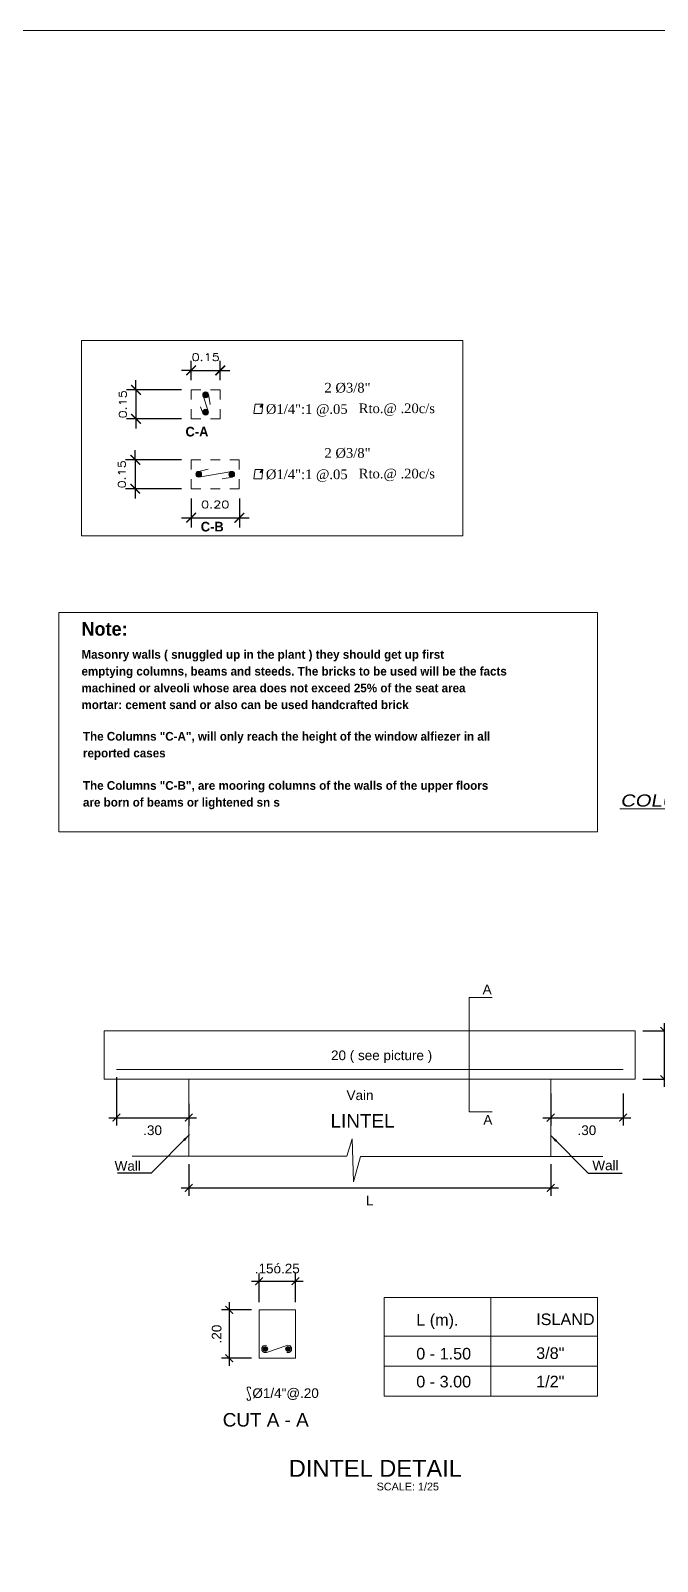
# Model space of a CAD drawing. Header units: millimetres. Extents: x -59 to 123, y 54 to 155.
# Drawn here: x 106.01 to 112.51, y 108.53 to 124.39 of the extents above; entities that cross this region are included whole.
import ezdxf
from ezdxf.enums import TextEntityAlignment as Align

# ---------------------------------------------------------------- set-up
doc = ezdxf.new("R2010")
doc.units = ezdxf.units.MM
doc.linetypes.add('CONTINUA', pattern=[0])
doc.linetypes.add('RAYITAS', pattern=[0.375, 0.25, -0.125])
doc.layers.get('0').update_dxf_attribs({"lineweight": 9})
doc.layers.get('Defpoints').update_dxf_attribs({"lineweight": 0})
for name, color, linetype, lineweight in [('.pluma1', 7, 'Continuous', 9), ('ACERO', 150, 'CONTINUA', 40), ('COTAS', 8, 'Continuous', 5), ('DET-CORTE', 86, 'Continuous', 50), ('TEXTOS', 3, 'Continuous', 0), ('textura', 253, 'Continuous', 0)]:
    doc.layers.add(name, color=color, linetype=linetype, lineweight=lineweight)
doc.layers.add('PLUMA 2', color=2, linetype='Continuous')
doc.layers.add('TEXTO', color=2, linetype='Continuous')
doc.styles.add('ARIAL', font='arial.ttf')
doc.styles.add('LUIS', font='arial.ttf')
doc.styles.add('R80-50', font='ROMANS.shx', dxfattribs={"width": 1.3, "height": 0.075})
doc.styles.get("Standard").update_dxf_attribs({"font": 'arial.ttf'})
doc.styles.add('style1', font='arial.ttf', dxfattribs={"height": 0.1})
doc.styles.add('TEXTO', font='times.ttf')
doc.dimstyles.new('1-50', dxfattribs={"dimtxt": 0.1, "dimasz": 0.1, "dimexe": 0.1, "dimexo": 0.1, "dimgap": 0.1, "dimtad": 1, "dimzin": 1, "dimdsep": 46, "dimtxsty": 'R80-50', "dimblk": 'ARCHTICK', "dimcen": 0.09, "dimdle": 0.1, "dimclrt": 94, "dimaunit": 1, "dimadec": 4, "dimazin": 0, "dimtfac": 1, "dimtix": 1, "dimtmove": 0, "dimatfit": 3, "dimldrblk": 'ARCHTICK', "dimfxl": 1, "dimtolj": 1, "dimtzin": 0, "dimarcsym": 0})
doc.dimstyles.new('luis1', dxfattribs={"dimtxt": 0.1, "dimasz": 0.08, "dimexe": 0.08, "dimexo": 0.08, "dimgap": 0.08, "dimtad": 2, "dimzin": 4, "dimdsep": 46, "dimtxsty": 'style1', "dimblk": 'ARCHTICK', "dimcen": 2, "dimdle": 0.08, "dimclrd": 256, "dimclre": 256, "dimclrt": 256, "dimadec": 0, "dimazin": 1, "dimtfac": 1, "dimtix": 1, "dimtmove": 0, "dimatfit": 3, "dimfxl": 1, "dimtolj": 1, "dimarcsym": 0})

# ---------------------------------------------------------------- blocks, each defined once
blk = doc.blocks.new('_ArchTick')
at = {"color": 0, "linetype": 'ByBlock', "const_width": 0.15}
blk.add_lwpolyline([(-0.5, -0.5), (0.5, 0.5)], dxfattribs=at)
blk = doc.blocks.new('*D901')
at = {"layer": 'COTAS', "lineweight": -2, "transparency": 16777216}
for p, q in [((108.073, 111.215), (108.073, 110.555)), ((108.302, 111.135), (107.993, 111.135)), ((108.302, 110.635), (107.993, 110.635))]:
    blk.add_line(p, q, dxfattribs=at)
at = {"layer": 'Defpoints', "color": 0, "transparency": 16777216}
for p in [(108.382, 111.135), (108.073, 110.635), (108.382, 110.635)]:
    blk.add_point(p, dxfattribs=at)
at = {"layer": 'COTAS', "lineweight": -2, "transparency": 16777216, "xscale": 0.08, "yscale": 0.08, "zscale": 0.08}
for p, rotation in [((108.073, 111.135), 90), ((108.073, 110.635), 270)]:
    blk.add_blockref('_ArchTick', p, dxfattribs=dict(at, rotation=rotation))
at = {"layer": 'COTAS', "lineweight": 5, "transparency": 16777216, "insert": (107.942, 110.885), "char_height": 0.1, "attachment_point": 5, "rotation": 90, "style": 'style1'}
blk.add_mtext('\\A1;.20', dxfattribs=at)
blk = doc.blocks.new('*D902')
at = {"layer": 'COTAS', "linetype": 'CONTINUA', "lineweight": -2, "ltscale": 0.1, "transparency": 16777216}
for p, q in [((106.903, 113.545), (106.903, 113.046)), ((107.653, 113.268), (107.653, 113.046)), ((106.823, 113.126), (107.733, 113.126))]:
    blk.add_line(p, q, dxfattribs=at)
at = {"layer": 'Defpoints', "color": 0, "linetype": 'CONTINUA', "ltscale": 0.1, "transparency": 16777216}
for p in [(106.903, 113.625), (107.653, 113.348), (107.653, 113.126)]:
    blk.add_point(p, dxfattribs=at)
at = {"layer": 'COTAS', "linetype": 'CONTINUA', "lineweight": -2, "ltscale": 0.1, "transparency": 16777216, "xscale": 0.08, "yscale": 0.08, "zscale": 0.08, "rotation": 180}
blk.add_blockref('_ArchTick', (106.903, 113.126), dxfattribs=at)
at = {"layer": 'COTAS', "linetype": 'CONTINUA', "lineweight": -2, "ltscale": 0.1, "transparency": 16777216, "xscale": 0.08, "yscale": 0.08, "zscale": 0.08}
blk.add_blockref('_ArchTick', (107.653, 113.126), dxfattribs=at)
at = {"layer": 'COTAS', "linetype": 'CONTINUA', "lineweight": 5, "ltscale": 0.1, "transparency": 16777216, "insert": (107.278, 112.995), "char_height": 0.1, "attachment_point": 5, "style": 'style1'}
blk.add_mtext('\\A1;.30', dxfattribs=at)
blk = doc.blocks.new('*D903')
at = {"layer": 'COTAS', "lineweight": -2, "transparency": 16777216}
for p, q in [((107.653, 112.646), (107.653, 112.318)), ((111.403, 112.646), (111.403, 112.318)), ((107.573, 112.398), (111.483, 112.398))]:
    blk.add_line(p, q, dxfattribs=at)
at = {"layer": 'Defpoints', "color": 0, "transparency": 16777216}
for p in [(107.653, 112.726), (111.403, 112.726), (111.403, 112.398)]:
    blk.add_point(p, dxfattribs=at)
at = {"layer": 'COTAS', "lineweight": -2, "transparency": 16777216, "xscale": 0.08, "yscale": 0.08, "zscale": 0.08, "rotation": 180}
blk.add_blockref('_ArchTick', (107.653, 112.398), dxfattribs=at)
at = {"layer": 'COTAS', "lineweight": -2, "transparency": 16777216, "xscale": 0.08, "yscale": 0.08, "zscale": 0.08}
blk.add_blockref('_ArchTick', (111.403, 112.398), dxfattribs=at)
at = {"layer": 'COTAS', "lineweight": 5, "transparency": 16777216, "insert": (109.528, 112.268), "char_height": 0.1, "attachment_point": 5, "style": 'style1'}
blk.add_mtext('\\A1;L', dxfattribs=at)
blk = doc.blocks.new('*D904')
at = {"layer": 'COTAS', "lineweight": -2, "transparency": 16777216}
for p, q in [((112.358, 114.025), (112.66, 114.025)), ((112.58, 114.105), (112.58, 113.445)), ((112.358, 113.525), (112.66, 113.525))]:
    blk.add_line(p, q, dxfattribs=at)
at = {"layer": 'Defpoints', "color": 0, "transparency": 16777216}
for p in [(112.278, 114.025), (112.278, 113.525), (112.58, 113.525)]:
    blk.add_point(p, dxfattribs=at)
at = {"layer": 'COTAS', "lineweight": -2, "transparency": 16777216, "xscale": 0.08, "yscale": 0.08, "zscale": 0.08}
for p, rotation in [((112.58, 114.025), 90), ((112.58, 113.525), 270)]:
    blk.add_blockref('_ArchTick', p, dxfattribs=dict(at, rotation=rotation))
at = {"layer": 'COTAS', "lineweight": 5, "transparency": 16777216, "insert": (112.711, 113.775), "char_height": 0.1, "attachment_point": 5, "rotation": 90, "style": 'style1'}
blk.add_mtext('\\A1;.20', dxfattribs=at)
blk = doc.blocks.new('*D905')
at = {"layer": 'COTAS', "linetype": 'CONTINUA', "lineweight": -2, "ltscale": 0.1, "transparency": 16777216}
for p, q in [((111.403, 113.375), (111.403, 113.046)), ((112.153, 113.375), (112.153, 113.046)), ((111.323, 113.126), (112.233, 113.126))]:
    blk.add_line(p, q, dxfattribs=at)
at = {"layer": 'Defpoints', "color": 0, "linetype": 'CONTINUA', "ltscale": 0.1, "transparency": 16777216}
for p in [(111.403, 113.455), (112.153, 113.455), (112.153, 113.126)]:
    blk.add_point(p, dxfattribs=at)
at = {"layer": 'COTAS', "linetype": 'CONTINUA', "lineweight": -2, "ltscale": 0.1, "transparency": 16777216, "xscale": 0.08, "yscale": 0.08, "zscale": 0.08, "rotation": 180}
blk.add_blockref('_ArchTick', (111.403, 113.126), dxfattribs=at)
at = {"layer": 'COTAS', "linetype": 'CONTINUA', "lineweight": -2, "ltscale": 0.1, "transparency": 16777216, "xscale": 0.08, "yscale": 0.08, "zscale": 0.08}
blk.add_blockref('_ArchTick', (112.153, 113.126), dxfattribs=at)
at = {"layer": 'COTAS', "linetype": 'CONTINUA', "lineweight": 5, "ltscale": 0.1, "transparency": 16777216, "insert": (111.778, 112.995), "char_height": 0.1, "attachment_point": 5, "style": 'style1'}
blk.add_mtext('\\A1;.30', dxfattribs=at)
blk = doc.blocks.new('*D906')
at = {"layer": 'COTAS', "linetype": 'CONTINUA', "lineweight": -2, "ltscale": 0.1, "transparency": 16777216}
for p, q in [((108.382, 111.215), (108.382, 111.512)), ((108.757, 111.215), (108.757, 111.512)), ((108.302, 111.432), (108.837, 111.432))]:
    blk.add_line(p, q, dxfattribs=at)
at = {"layer": 'Defpoints', "color": 0, "linetype": 'CONTINUA', "ltscale": 0.1, "transparency": 16777216}
for p in [(108.757, 111.432), (108.382, 111.135), (108.757, 111.135)]:
    blk.add_point(p, dxfattribs=at)
at = {"layer": 'COTAS', "linetype": 'CONTINUA', "lineweight": -2, "ltscale": 0.1, "transparency": 16777216, "xscale": 0.08, "yscale": 0.08, "zscale": 0.08, "rotation": 180}
blk.add_blockref('_ArchTick', (108.382, 111.432), dxfattribs=at)
at = {"layer": 'COTAS', "linetype": 'CONTINUA', "lineweight": -2, "ltscale": 0.1, "transparency": 16777216, "xscale": 0.08, "yscale": 0.08, "zscale": 0.08}
blk.add_blockref('_ArchTick', (108.757, 111.432), dxfattribs=at)
at = {"layer": 'COTAS', "linetype": 'CONTINUA', "lineweight": 5, "ltscale": 0.1, "transparency": 16777216, "insert": (108.57, 111.563), "char_height": 0.1, "attachment_point": 5, "style": 'style1'}
blk.add_mtext('\\A1;.15ó.25', dxfattribs=at)
blk = doc.blocks.new('*D907')
at = {"layer": 'COTAS', "color": 0, "lineweight": -2, "transparency": 16777216}
for p, q in [((107.677, 120.866), (107.577, 120.866)), ((107.677, 120.765), (107.677, 120.966)), ((107.677, 120.866), (107.979, 120.866)), ((107.979, 120.765), (107.979, 120.966)), ((107.979, 120.866), (108.079, 120.866))]:
    blk.add_line(p, q, dxfattribs=at)
at = {"layer": 'Defpoints', "color": 0, "transparency": 16777216}
for p in [(107.979, 120.866), (107.677, 120.665), (107.979, 120.665)]:
    blk.add_point(p, dxfattribs=at)
at = {"layer": 'COTAS', "color": 0, "lineweight": -2, "transparency": 16777216, "xscale": 0.1, "yscale": 0.1, "zscale": 0.1}
blk.add_blockref('_ArchTick', (107.677, 120.866), dxfattribs=at)
at = {"layer": 'COTAS', "color": 0, "lineweight": -2, "transparency": 16777216, "xscale": 0.1, "yscale": 0.1, "zscale": 0.1, "rotation": 180}
blk.add_blockref('_ArchTick', (107.979, 120.866), dxfattribs=at)
at = {"layer": 'COTAS', "color": 94, "lineweight": 5, "transparency": 16777216, "insert": (107.828, 121.003), "char_height": 0.075, "attachment_point": 5, "style": 'R80-50'}
blk.add_mtext('\\A1;0.15', dxfattribs=at)
blk = doc.blocks.new('*D908')
at = {"layer": 'COTAS', "color": 0, "lineweight": -2, "transparency": 16777216}
for p, q in [((107.577, 120.665), (107.006, 120.665)), ((107.106, 120.665), (107.106, 120.765)), ((107.106, 120.665), (107.106, 120.365)), ((107.577, 120.365), (107.006, 120.365)), ((107.106, 120.365), (107.106, 120.265))]:
    blk.add_line(p, q, dxfattribs=at)
at = {"layer": 'Defpoints', "color": 0, "transparency": 16777216}
for p in [(107.677, 120.665), (107.106, 120.365), (107.677, 120.365)]:
    blk.add_point(p, dxfattribs=at)
at = {"layer": 'COTAS', "color": 0, "lineweight": -2, "transparency": 16777216, "xscale": 0.1, "yscale": 0.1, "zscale": 0.1}
for p, rotation in [((107.106, 120.665), 270), ((107.106, 120.365), 90)]:
    blk.add_blockref('_ArchTick', p, dxfattribs=dict(at, rotation=rotation))
at = {"layer": 'COTAS', "color": 94, "lineweight": 5, "transparency": 16777216, "insert": (106.969, 120.515), "char_height": 0.075, "attachment_point": 5, "rotation": 90, "style": 'R80-50'}
blk.add_mtext('\\A1;0.15', dxfattribs=at)
blk = doc.blocks.new('*D909')
at = {"layer": 'COTAS', "color": 0, "lineweight": -2, "transparency": 16777216}
for p, q in [((107.098, 119.94), (107.098, 120.04)), ((107.577, 119.94), (106.998, 119.94)), ((107.098, 119.94), (107.098, 119.64)), ((107.577, 119.64), (106.998, 119.64)), ((107.098, 119.64), (107.098, 119.54))]:
    blk.add_line(p, q, dxfattribs=at)
at = {"layer": 'Defpoints', "color": 0, "transparency": 16777216}
for p in [(107.677, 119.94), (107.098, 119.64), (107.677, 119.64)]:
    blk.add_point(p, dxfattribs=at)
at = {"layer": 'COTAS', "color": 0, "lineweight": -2, "transparency": 16777216, "xscale": 0.1, "yscale": 0.1, "zscale": 0.1}
for p, rotation in [((107.098, 119.94), 270), ((107.098, 119.64), 90)]:
    blk.add_blockref('_ArchTick', p, dxfattribs=dict(at, rotation=rotation))
at = {"layer": 'COTAS', "color": 94, "lineweight": 5, "transparency": 16777216, "insert": (106.96, 119.79), "char_height": 0.075, "attachment_point": 5, "rotation": 90, "style": 'R80-50'}
blk.add_mtext('\\A1;0.15', dxfattribs=at)
blk = doc.blocks.new('*D910')
at = {"layer": 'COTAS', "color": 0, "lineweight": -2, "transparency": 16777216}
for p, q in [((107.677, 119.54), (107.677, 119.24)), ((108.177, 119.54), (108.177, 119.24)), ((107.577, 119.34), (108.277, 119.34))]:
    blk.add_line(p, q, dxfattribs=at)
at = {"layer": 'Defpoints', "color": 0, "transparency": 16777216}
for p in [(107.677, 119.64), (108.177, 119.64), (108.177, 119.34)]:
    blk.add_point(p, dxfattribs=at)
at = {"layer": 'COTAS', "color": 0, "lineweight": -2, "transparency": 16777216, "xscale": 0.1, "yscale": 0.1, "zscale": 0.1, "rotation": 180}
blk.add_blockref('_ArchTick', (107.677, 119.34), dxfattribs=at)
at = {"layer": 'COTAS', "color": 0, "lineweight": -2, "transparency": 16777216, "xscale": 0.1, "yscale": 0.1, "zscale": 0.1}
blk.add_blockref('_ArchTick', (108.177, 119.34), dxfattribs=at)
at = {"layer": 'COTAS', "color": 94, "lineweight": 5, "transparency": 16777216, "insert": (107.927, 119.477), "char_height": 0.075, "attachment_point": 5, "style": 'R80-50'}
blk.add_mtext('\\A1;0.20', dxfattribs=at)

msp = doc.modelspace()

# ---------------------------------------------------------------- hatches: boundary and pattern name
at = {"layer": 'ACERO', "lineweight": 5}
for points in [[(107.8277, 120.5834, -1), (107.8277, 120.6434, -1)], [(107.8277, 120.5834, -1), (107.8277, 120.6434, -1)], [(107.8277, 120.5834, -1), (107.8277, 120.6434, -1)], [(107.8277, 120.4634, 1), (107.8277, 120.4034, 1)], [(107.8277, 120.4634, 1), (107.8277, 120.4034, 1)], [(107.8277, 120.4634, 1), (107.8277, 120.4034, 1)], [(107.7856, 119.7899, 1), (107.7256, 119.7899, 1)], [(107.7856, 119.7899, 1), (107.7256, 119.7899, 1)], [(107.7856, 119.7899, 1), (107.7256, 119.7899, 1)], [(108.0677, 119.7899, -1), (108.1277, 119.7899, -1)], [(108.0677, 119.7899, -1), (108.1277, 119.7899, -1)], [(108.0677, 119.7899, -1), (108.1277, 119.7899, -1)], [(108.4714, 110.7308, 1), (108.4214, 110.7308, 1)], [(108.7058, 110.7308, 1), (108.6558, 110.7308, 1)]]:
    msp.add_hatch(color=256, dxfattribs=at).paths.add_polyline_path(points)

# ---------------------------------------------------------------- linework, layer by layer
at = {"layer": '.pluma1', "lineweight": 5}
for points in [[(109.2917, 112.7263), (109.3472, 112.9056), (109.3611, 112.4617), (109.4305, 112.7253)], [(107.0664, 112.7263), (109.2917, 112.7263)], [(109.4305, 112.7253), (111.9435, 112.7253)]]:
    msp.add_lwpolyline(points, dxfattribs=at)
at = {"layer": 'ACERO', "lineweight": 5}
for p, q in [((106.9028, 113.6253), (112.1531, 113.6253)), ((108.4588, 110.6947), (108.6688, 110.767))]:
    msp.add_line(p, q, dxfattribs=at)
for points in [[(107.8576, 120.435), (107.7977, 120.6134)], [(107.8569, 120.6199), (107.8746, 120.5142)], [(107.7999, 120.4221), (107.7738, 120.4872)], [(107.7429, 119.817), (107.8555, 119.8438)], [(107.7556, 119.7599), (108.0977, 119.8199)], [(108.1042, 119.7606), (107.9985, 119.7429)]]:
    msp.add_lwpolyline(points, dxfattribs=at)
for centre, radius in [((107.8277, 120.6134), 0.03), ((107.8277, 120.6134), 0.03), ((107.8277, 120.6134), 0.03), ((107.8277, 120.4334), 0.03), ((107.8277, 120.4334), 0.03), ((107.8277, 120.4334), 0.03), ((107.7556, 119.7899), 0.03), ((107.7556, 119.7899), 0.03), ((107.7556, 119.7899), 0.03), ((108.0977, 119.7899), 0.03), ((108.0977, 119.7899), 0.03), ((108.0977, 119.7899), 0.03), ((108.4464, 110.7308), 0.025), ((108.6808, 110.7308), 0.025)]:
    msp.add_circle(centre, radius, dxfattribs=at)
for centre, start, end in [((108.4464, 110.7308), 71.01379, 288.98621), ((108.6808, 110.7308), 251.69636, 109.66878)]:
    msp.add_arc(centre, 0.0381, start, end, dxfattribs=at)
at = {"layer": 'COTAS', "linetype": 'CONTINUA', "lineweight": 5}
for points in [[(106.542, 121.1771), (110.4927, 121.1771), (110.4927, 119.1511), (106.542, 119.1511)], [(106.3077, 118.3599), (111.8873, 118.3599), (111.8873, 116.0866), (106.3077, 116.0866)]]:
    msp.add_lwpolyline(points, close=True, dxfattribs=at)
at = {"layer": 'DET-CORTE', "lineweight": 5, "ltscale": 0.5}
msp.add_lwpolyline([(79.1516, 95.2389), (122.7657, 95.2389), (122.7657, 124.3856), (79.1516, 124.3856)], close=True, dxfattribs=at)
at = {"layer": 'PLUMA 2', "lineweight": 5, "ltscale": 0.008}
for p, q in [((110.5579, 114.3718), (110.5579, 113.1864)), ((110.5579, 114.3718), (110.7953, 114.3718)), ((110.5579, 113.1864), (110.7953, 113.1864))]:
    msp.add_line(p, q, dxfattribs=at)
at = {"layer": 'PLUMA 2', "lineweight": 5}
for p, q in [((112.2781, 114.0253), (106.7778, 114.0253)), ((106.7778, 113.5253), (106.7778, 114.0253)), ((112.2781, 113.5253), (112.2781, 114.0253)), ((106.7778, 113.5253), (107.6529, 113.5253)), ((107.6529, 113.5253), (107.6529, 112.7263)), ((107.6529, 113.5253), (111.403, 113.5253)), ((112.2781, 113.5253), (111.403, 113.5253)), ((111.403, 113.5253), (111.403, 112.7263)), ((109.676, 111.264), (109.676, 110.2422)), ((109.676, 111.264), (111.8873, 111.264)), ((110.7816, 110.2422), (110.7816, 111.264)), ((111.8873, 111.264), (111.8873, 110.2422)), ((109.676, 110.8635), (111.8873, 110.8635)), ((109.676, 110.5528), (111.8873, 110.5528)), ((109.676, 110.2422), (111.8873, 110.2422))]:
    msp.add_line(p, q, dxfattribs=at)
msp.add_lwpolyline([(108.3822, 110.6345), (108.3822, 111.1345), (108.7572, 111.1345), (108.7572, 110.6345)], close=True, dxfattribs=at)
at = {"layer": 'TEXTO', "lineweight": 5, "ltscale": 0.02}
msp.add_line((108.2584, 110.316), (108.2914, 110.22), dxfattribs=at)
for centre, start, end in [((108.2749, 110.3217), 341.01379, 198.98621), ((108.2749, 110.2145), 161.69636, 19.66878)]:
    msp.add_arc(centre, 0.0174, start, end, dxfattribs=at)
at = {"layer": 'TEXTOS', "lineweight": 5}
for points in [[(108.3283, 120.4187), (108.3399, 120.5164), (108.4205, 120.5164), (108.4088, 120.4187), (108.3283, 120.4187)], [(108.4126, 120.5164), (108.3883, 120.4858)], [(108.4183, 120.5048), (108.3989, 120.4817)], [(108.3283, 119.7428), (108.3399, 119.8405), (108.4205, 119.8405), (108.4088, 119.7428), (108.3283, 119.7428)], [(108.4126, 119.8405), (108.3883, 119.8099)], [(108.4183, 119.8289), (108.3989, 119.8058)]]:
    msp.add_lwpolyline(points, dxfattribs=at)
at = {"layer": 'textura', "linetype": 'RAYITAS', "lineweight": 5, "ltscale": 0.3}
for points in [[(107.6766, 120.6649), (107.6766, 120.3649), (107.9787, 120.3649), (107.9787, 120.6649)], [(107.6766, 119.9399), (107.6766, 119.6399), (108.1766, 119.6399), (108.1766, 119.9399)]]:
    msp.add_lwpolyline(points, close=True, dxfattribs=at)

# ---------------------------------------------------------------- texts
at = {"layer": 'TEXTO', "lineweight": 5, "style": 'LUIS'}
for s, height, p in [('A ', 0.1, (110.6978, 114.4052)), ('20 ( see picture )', 0.100005, (109.1268, 113.7218)), ('Vain', 0.1, (109.2876, 113.3083)), ('LINTEL', 0.14001, (109.1223, 113.0227)), ('A', 0.1, (110.7051, 113.054)), ('Wall', 0.1, (106.8847, 112.5766)), ('Wall', 0.1, (111.8348, 112.5817)), ('Ø1/4"@.20', 0.1, (108.3119, 110.2226)), ('CUT A - A', 0.14001, (108.0047, 109.9268)), ('DINTEL DETAIL', 0.175009, (108.6894, 109.4061))]:
    msp.add_text(s, height=height, dxfattribs=at).set_placement(p)
for s, p in [('L (m).', (110.01, 111.0921, -1.4251)), ('ISLAND', (111.2526, 111.0978, -1.4251)), ('0 - 1.50', (110.01, 110.7416, -1.4251)), ('3/8"', (111.2526, 110.7473, -1.4251)), ('0 - 3.00', (110.01, 110.4523, -1.4251)), ('1/2"', (111.2526, 110.453, -1.4251))]:
    msp.add_text(s, height=0.12001, dxfattribs=at).set_placement(p, align=Align.TOP_LEFT)
msp.add_text('SCALE: 1/25', height=0.080004, dxfattribs=at).set_placement((109.9224, 109.2654), align=Align.CENTER)
at = {"layer": 'TEXTOS', "lineweight": 5, "style": 'TEXTO'}
for s, p in [('2 %%C3/8" ', (109.0593, 120.6371)), ('%%C1/4":1 @.05', (108.4521, 120.4158)), ('Rto.@ .20c/s', (109.4143, 120.4235)), ('2 %%C3/8" ', (109.0593, 119.9612)), ('%%C1/4":1 @.05', (108.4521, 119.7399)), ('Rto.@ .20c/s', (109.4143, 119.7476))]:
    msp.add_text(s, height=0.1, dxfattribs=at).set_placement(p)
at = {"layer": 'TEXTOS', "lineweight": 5, "ltscale": 2, "style": 'ARIAL', "oblique": 10, "width": 1.2}
msp.add_text('%%UCOLUMN "AS" IN WINDOW ALFEIZER ', height=0.125, dxfattribs=at).set_placement((112.1244, 116.3486))
at = {"layer": 'TEXTOS', "lineweight": 5, "char_height": 0.1, "width": 12.786604, "attachment_point": 7, "style": 'LUIS'}
for s, insert in [('{\\fCentury Gothic|b1|i0|c0|p34;C-A}', (107.6187, 120.1804)), ('{\\fCentury Gothic|b1|i0|c0|p34;C-B}', (107.7769, 119.1965))]:
    msp.add_mtext(s, dxfattribs=dict(at, insert=insert))
at = {"layer": 'TEXTOS', "lineweight": 5, "width": 12.786604, "attachment_point": 7, "line_spacing_factor": 1.158165}
for s, insert, char_height in [('{\\fCentury Gothic|b1|i0|c0|p34;Note: }', (106.5406, 118.1167), 0.14), ('{\\fCentury Gothic|b1|i0|c0|p34;Masonry walls ( snuggled up in the plant ) they should get up first\\Pemptying columns, beams and steeds. The bricks to be used will be the facts \\Pmachined or alveoli whose area does not exceed 25% of the seat area\\Pmortar: cement sand or also can be used handcrafted brick }', (106.5408, 117.3568), 0.09), ('{\\fCentury Gothic|b1|i0|c0|p34;The Columns "C-A", will only reach the height of the window alfiezer in all\\Preported cases}', (106.5567, 116.8307), 0.09), ('{\\fCentury Gothic|b1|i0|c0|p34;The Columns "C-B", are mooring columns of the walls of the upper floors\\Pare born of beams or lightened sn s}', (106.5567, 116.3205), 0.09)]:
    msp.add_mtext(s, dxfattribs=dict(at, insert=insert, char_height=char_height))

# ---------------------------------------------------------------- dimensions: what is measured, and where the dimension line sits
at = {"layer": 'COTAS', "lineweight": 5}
dim = msp.add_linear_dim(base=(107.9787, 120.8659), p1=(107.6766, 120.6649), p2=(107.9787, 120.6649), dimstyle='1-50', override={"dimlfac": 0.5}, dxfattribs=at)
dim.commit()
dim.dimension.update_dxf_attribs({"geometry": '*D907', "text_midpoint": (107.8277, 121.0034)})
for base, p1, p2, picture, middle in [((107.1061, 120.3649), (107.6766, 120.6649), (107.6766, 120.3649), '*D908', (106.9686, 120.5149)), ((107.0976, 119.6399), (107.6766, 119.9399), (107.6766, 119.6399), '*D909', (106.9601, 119.7899))]:
    dim = msp.add_linear_dim(base=base, p1=p1, p2=p2, angle=90, dimstyle='1-50', override={"dimlfac": 0.5}, dxfattribs=at)
    dim.commit()
    dim.dimension.update_dxf_attribs({"geometry": picture, "text_midpoint": middle})
dim = msp.add_linear_dim(base=(108.1766, 119.3399), p1=(107.6766, 119.6399), p2=(108.1766, 119.6399), text='0.20', dimstyle='1-50', override={"dimlfac": 0.5}, dxfattribs=at)
dim.commit()
dim.dimension.update_dxf_attribs({"geometry": '*D910', "text_midpoint": (107.9266, 119.4774)})
for base, p1, p2, picture, middle in [((112.5802, 113.5253), (112.2781, 114.0253), (112.2781, 113.5253), '*D904', (112.7113, 113.7753)), ((108.0734, 110.6345), (108.3822, 111.1345), (108.3822, 110.6345), '*D901', (107.9423, 110.8845))]:
    dim = msp.add_linear_dim(base=base, p1=p1, p2=p2, angle=90, text='.20', dimstyle='luis1', dxfattribs=at)
    dim.commit()
    dim.dimension.update_dxf_attribs({"geometry": picture, "text_midpoint": middle})
at = {"layer": 'COTAS', "linetype": 'CONTINUA', "lineweight": 5, "ltscale": 0.1}
for base, p1, p2, picture, middle in [((107.6529, 113.1258), (106.9028, 113.6253), (107.6529, 113.3482), '*D902', (107.2778, 112.9947)), ((112.1531, 113.1258), (111.403, 113.4553), (112.1531, 113.4553), '*D905', (111.7781, 112.9947))]:
    dim = msp.add_linear_dim(base=base, p1=p1, p2=p2, text='.30', dimstyle='luis1', dxfattribs=at)
    dim.commit()
    dim.dimension.update_dxf_attribs({"geometry": picture, "text_midpoint": middle})
at = {"layer": 'COTAS', "lineweight": 5}
dim = msp.add_linear_dim(base=(111.403, 112.3984), p1=(107.6529, 112.7263), p2=(111.403, 112.7263), text='L', dimstyle='luis1', dxfattribs=at)
dim.commit()
dim.dimension.update_dxf_attribs({"geometry": '*D903', "text_midpoint": (109.5279, 112.3984), "dimtype": 160})
at = {"layer": 'COTAS', "linetype": 'CONTINUA', "lineweight": 5, "ltscale": 0.1}
dim = msp.add_linear_dim(base=(108.7572, 111.4318), p1=(108.3822, 111.1345), p2=(108.7572, 111.1345), text='.15ó.25', dimstyle='luis1', dxfattribs=at)
dim.commit()
dim.dimension.update_dxf_attribs({"geometry": '*D906', "text_midpoint": (108.5697, 111.4318), "dimtype": 160})

# ---------------------------------------------------------------- leaders
at = {"layer": 'COTAS', "lineweight": 5}
for points in [[(107.6598, 112.9502), (107.2641, 112.5506), (106.914, 112.5517)], [(111.4028, 112.9416), (111.7918, 112.5506), (112.1419, 112.5517)]]:
    msp.add_leader(points, dimstyle='luis1', dxfattribs=at)

doc.saveas('drawing.dxf')
